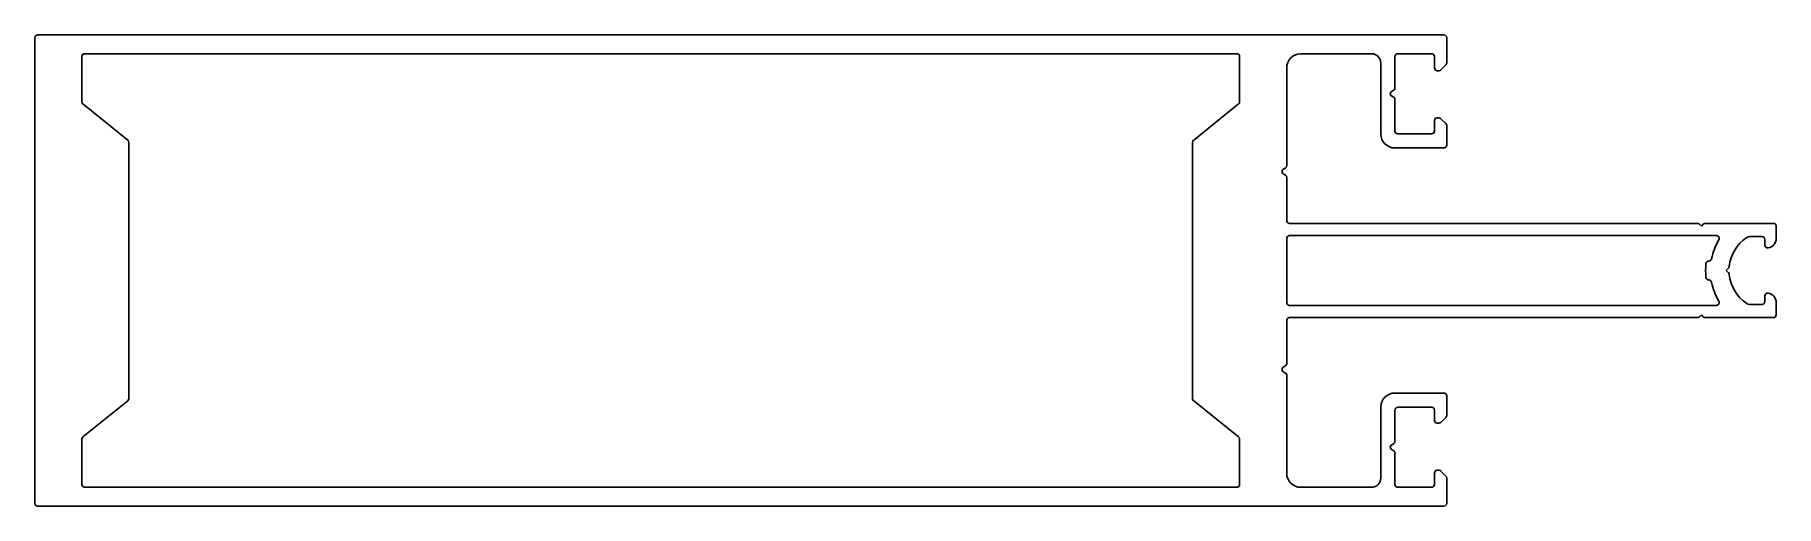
# Model space of a CAD drawing. Extents: x 585 to 770, y 590 to 640.
import ezdxf

# ---------------------------------------------------------------- set-up
doc = ezdxf.new("R2010")
doc.units = 0
doc.layers.get('0').update_dxf_attribs({"linetype": 'CONTINUOUS'})

msp = doc.modelspace()

# ---------------------------------------------------------------- linework, layer by layer
at = {"color": 0}
for p, q in [((584.65, 614.75), (584.65, 639.45)), ((584.95, 639.75), (734.35, 639.75)), ((734.65, 639.45), (734.65, 636.78)), ((589.65, 637.45), (589.65, 632.65)), ((712.35, 637.75), (589.9, 637.75)), ((712.65, 632.65), (712.65, 637.45)), ((726.65, 637.75), (719.15, 637.75)), ((727.65, 629.25), (727.65, 636.75)), ((729.15, 637.45), (729.15, 634.13)), ((733.05, 637.75), (729.45, 637.75)), ((733.35, 636.25), (733.35, 637.45)), ((734.56, 636.56), (734.04, 636.04)), ((717.65, 636.25), (717.65, 625.88)), ((733.83, 635.95), (733.65, 635.95)), ((729.06, 633.91), (728.74, 633.71)), ((728.74, 633.29), (729.06, 633.09)), ((729.15, 632.88), (729.15, 629.55)), ((589.76, 632.42), (594.54, 628.59)), ((707.77, 628.59), (712.54, 632.42)), ((733.65, 630.95), (733.82, 630.95)), ((734.04, 630.86), (734.56, 630.34)), ((729.45, 629.25), (733.05, 629.25)), ((733.35, 629.55), (733.35, 630.65)), ((734.65, 630.13), (734.65, 628.05)), ((594.65, 628.35), (594.65, 614.75)), ((707.65, 614.75), (707.65, 628.35)), ((734.35, 627.75), (729.15, 627.75)), ((717.56, 625.66), (717.24, 625.46)), ((717.24, 625.04), (717.56, 624.84)), ((717.65, 624.63), (717.65, 620.05)), ((717.95, 619.75), (761.28, 619.75)), ((762.12, 619.75), (769.35, 619.75)), ((717.65, 618.15), (717.65, 611.35)), ((763.3, 618.45), (717.95, 618.45)), ((761.49, 619.66), (761.7, 619.45)), ((761.7, 619.45), (761.91, 619.66)), ((768.15, 618.35), (766.8, 618.35)), ((768.45, 617.45), (768.45, 618.05)), ((769.65, 619.45), (769.65, 618.14)), ((584.65, 590.05), (584.65, 614.75)), ((594.65, 614.75), (594.65, 601.15)), ((707.65, 601.15), (707.65, 614.75)), ((762.49, 615.75), (762.48, 615.75)), ((764.58, 614.99), (764.35, 614.75)), ((764.35, 614.75), (764.58, 614.52)), ((762.48, 613.75), (762.49, 613.75)), ((717.95, 611.05), (763.3, 611.05)), ((766.8, 611.15), (768.15, 611.15)), ((768.45, 611.45), (768.45, 612.05)), ((769.65, 611.36), (769.65, 610.05)), ((717.65, 609.45), (717.65, 604.88)), ((761.28, 609.75), (717.95, 609.75)), ((761.7, 610.05), (761.49, 609.84)), ((761.91, 609.84), (761.7, 610.05)), ((769.35, 609.75), (762.12, 609.75)), ((717.56, 604.66), (717.24, 604.46)), ((717.24, 604.04), (717.56, 603.84)), ((717.65, 603.63), (717.65, 593.25)), ((729.15, 601.75), (734.35, 601.75)), ((734.65, 601.45), (734.65, 599.38)), ((594.54, 600.92), (589.76, 597.09)), ((712.54, 597.09), (707.77, 600.92)), ((727.65, 592.75), (727.65, 600.25)), ((729.15, 599.95), (729.15, 596.63)), ((733.05, 600.25), (729.45, 600.25)), ((733.35, 598.85), (733.35, 599.95)), ((733.82, 598.55), (733.65, 598.55)), ((734.56, 599.16), (734.04, 598.64)), ((589.65, 596.85), (589.65, 592.05)), ((712.65, 592.05), (712.65, 596.85)), ((729.06, 596.41), (728.74, 596.21)), ((728.74, 595.79), (729.06, 595.59)), ((729.15, 595.38), (729.15, 592.05)), ((733.35, 592.05), (733.35, 593.25)), ((733.65, 593.55), (733.83, 593.55)), ((734.04, 593.46), (734.56, 592.94)), ((734.65, 592.73), (734.65, 590.05)), ((589.9, 591.75), (712.35, 591.75)), ((719.15, 591.75), (726.65, 591.75)), ((729.45, 591.75), (733.05, 591.75)), ((734.35, 589.75), (584.95, 589.75))]:
    msp.add_line(p, q, dxfattribs=at)
for centre, radius, start, end in [((584.95, 639.45), 0.3, 90, 180), ((734.35, 639.45), 0.3, 360, 90), ((589.93, 637.48), 0.276, 95.1944, 185.1944), ((712.35, 637.45), 0.3, 0, 90), ((719.15, 636.25), 1.5, 90, 180), ((726.65, 636.75), 1, 0, 90), ((729.45, 637.45), 0.3, 90, 180), ((733.05, 637.45), 0.3, 360, 90), ((734.35, 636.78), 0.3, 315, 0), ((733.65, 636.25), 0.3, 180, 270), ((733.83, 636.25), 0.3, 270, 315), ((728.95, 633.5), 0.3, 135, 225), ((728.85, 634.13), 0.3, 315, 360), ((728.85, 632.88), 0.3, 0, 45), ((589.95, 632.65), 0.3, 180, 231.2248), ((712.35, 632.65), 0.3, 308.7752, 0), ((733.65, 630.65), 0.3, 90, 180.0983), ((733.82, 630.65), 0.3, 45, 90), ((729.15, 629.25), 1.5, 180, 270), ((729.45, 629.55), 0.3, 180, 270), ((733.05, 629.55), 0.3, 270, 0.0983), ((734.35, 630.13), 0.3, 0.0596, 45), ((594.35, 628.35), 0.3, 0.0238, 51.2248), ((707.95, 628.35), 0.3, 128.7752, 179.9762), ((734.35, 628.05), 0.3, 270, 0.0596), ((717.45, 625.25), 0.3, 135, 225), ((717.35, 625.88), 0.3, 315, 360), ((717.35, 624.63), 0.3, 0, 45), ((717.95, 620.05), 0.3, 180, 270), ((761.28, 619.45), 0.3, 45, 90), ((762.12, 619.45), 0.3, 90, 135), ((769.35, 619.45), 0.3, 360, 90), ((717.95, 618.15), 0.3, 90, 180), ((768.89, 614.75), 6.24, 148.676, 168.5346), ((763.3, 618.15), 0.3, 328.676, 90), ((768.89, 614.75), 4.24, 124.0164, 174.3591), ((766.8, 617.85), 0.5, 90, 124.0164), ((768.15, 618.05), 0.3, 0, 90), ((768.65, 618.14), 1, 278.2132, 0), ((768.75, 617.45), 0.301, 180.2729, 277.9403), ((768.89, 614.75), 6.74, 173.7599, 186.2401), ((762.49, 615.45), 0.3, 90, 173.7599), ((762.48, 616.05), 0.3, 270, 348.5346), ((764.37, 615.2), 0.3, 315, 354.3591), ((764.37, 614.31), 0.3, 5.6409, 45), ((768.89, 614.75), 4.24, 185.6409, 235.9836), ((762.49, 614.05), 0.3, 186.2401, 270), ((762.48, 613.45), 0.3, 11.4654, 90), ((768.89, 614.75), 6.24, 191.4654, 211.324), ((768.75, 612.05), 0.298, 81.3723, 180.4145), ((768.65, 611.36), 1, 0, 81.7868), ((717.95, 611.35), 0.3, 180, 270), ((763.3, 611.35), 0.3, 270, 31.324), ((766.8, 611.65), 0.5, 235.9836, 270), ((768.15, 611.45), 0.3, 270, 0), ((717.95, 609.45), 0.3, 90, 180), ((761.28, 610.05), 0.3, 270, 315), ((762.12, 610.05), 0.3, 225, 270), ((769.35, 610.05), 0.3, 270, 360), ((717.45, 604.25), 0.3, 135, 225), ((717.35, 604.88), 0.3, 315, 0), ((717.35, 603.63), 0.3, 0, 45), ((729.15, 600.25), 1.5, 90, 180), ((734.35, 601.45), 0.3, 359.9404, 90), ((594.35, 601.15), 0.3, 308.7752, 359.9762), ((707.95, 601.15), 0.3, 180.0238, 231.2248), ((729.45, 599.95), 0.3, 90, 180), ((733.05, 599.95), 0.3, 359.9017, 90), ((733.65, 598.85), 0.3, 179.9017, 270), ((733.82, 598.85), 0.3, 270, 315), ((734.35, 599.38), 0.3, 315, 359.9404), ((589.95, 596.85), 0.3, 128.7752, 180), ((712.35, 596.85), 0.3, 0, 51.2248), ((728.95, 596), 0.3, 135, 225), ((728.85, 596.63), 0.3, 315, 360), ((728.85, 595.38), 0.3, 0, 45), ((589.93, 592.03), 0.276, 174.8056, 264.8056), ((712.35, 592.05), 0.3, 270, 0), ((719.15, 593.25), 1.5, 180, 270), ((726.65, 592.75), 1, 270, 0), ((729.45, 592.05), 0.3, 180, 270), ((733.05, 592.05), 0.3, 270, 0), ((733.65, 593.25), 0.3, 90, 180), ((733.83, 593.25), 0.3, 45, 90), ((734.35, 592.73), 0.3, 0, 45), ((584.95, 590.05), 0.3, 180, 270), ((734.35, 590.05), 0.3, 270, 0)]:
    msp.add_arc(centre, radius, start, end, dxfattribs=at)

doc.saveas('drawing.dxf')
